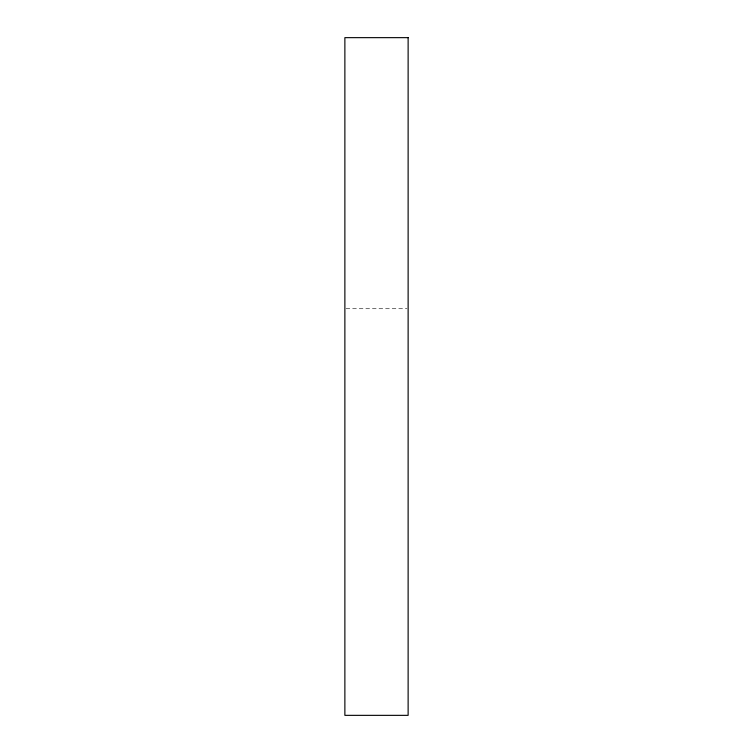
<?xml version="1.0" encoding="UTF-8"?>
<svg xmlns="http://www.w3.org/2000/svg" width="753" height="753" viewBox="0 0 753 753"><rect width="100%" height="100%" fill="white"/><g stroke="black" fill="none" stroke-linecap="round" stroke-linejoin="round"><path stroke-width="0.56" stroke-dasharray="3.77 2.82" d="M346.041 308.73L406.959 308.73"/><path stroke-width="1.13" d="M408.126 37.65L344.874 37.65L344.874 715.35L408.126 715.35L408.126 37.65"/></g></svg>
